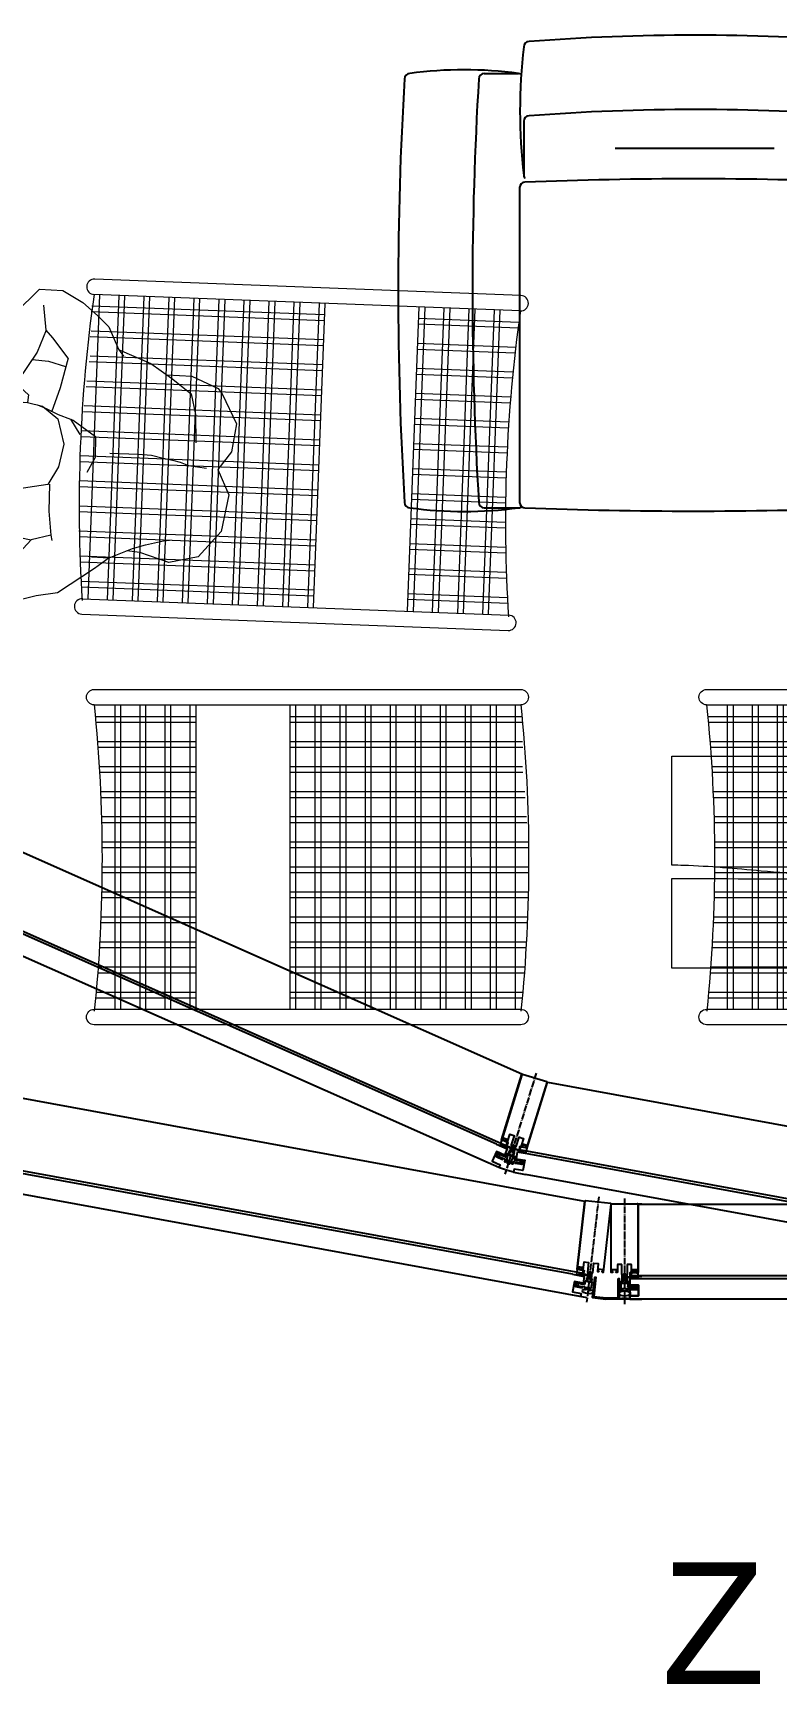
# Model space of a CAD drawing. Header units: millimetres. Extents: x 5429406 to 5440208, y -620941 to -619789.
# Drawn here: x 5430127.2 to 5430267.5, y -620889.5 to -620578 of the extents above; entities that cross this region are included whole.
import ezdxf

# ---------------------------------------------------------------- set-up
doc = ezdxf.new("R2010")
doc.units = ezdxf.units.MM
doc.header["$LTSCALE"] = 0.05
doc.linetypes.add('ACAD_ISO04W100', pattern=[30, 24, -3, 0, -3])
for name, color, linetype in [('aksoy_aks', 1, 'ACAD_ISO04W100'), ('aksoy_aksesuar', 31, 'Continuous'), ('aksoy_cam', 4, 'Continuous'), ('aksoy_profil', 40, 'Continuous'), ('aksoy_silikon', 1, 'Continuous'), ('DUVAR', 255, 'Continuous'), ('LINEE', 7, 'Continuous'), ('N_Kes-Profil', 52, 'Continuous'), ('N_Mlz-Fitil', 10, 'Continuous')]:
    doc.layers.add(name, color=color, linetype=linetype)
for name, color, linetype, lineweight in [('aksoy_bant', 1, 'Continuous', 5), ('TEFRIS', 251, 'Continuous', 9), ('tefriş', 45, 'Continuous', 18)]:
    doc.layers.add(name, color=color, linetype=linetype, lineweight=lineweight)
doc.styles.get("Standard").update_dxf_attribs({"font": 'arial.ttf'})

# ---------------------------------------------------------------- blocks, each defined once
blk = doc.blocks.new('A$C7E651983')
at = {"layer": 'aksoy_aksesuar'}
for p, q in [((-14.8, 4.3), (-14.8, 0.5)), ((-9.8, 4.6), (-14.5, 4.6)), ((-14.5, 0.2), (-1.9, 0.2)), ((-9.1, 4.1), (-9.4, 4.5)), ((-2.9, 4.1), (-9.1, 4.1)), ((-2.7, 11.3), (-2.7, 4.3)), ((-2.1, 11.5), (-2.5, 11.5)), ((-1.9, 10.9), (-1.9, 11.3)), ((9.3, 10.7), (-1.7, 10.7)), ((-1.7, 0), (-1.7, -4)), ((-0.2, -3.1), (-0.2, 0)), ((0, 0.2), (7.6, 0.2)), ((7.8, 0), (7.8, -3.1)), ((9.3, -4), (9.3, 0)), ((9.5, 11.3), (9.5, 10.9)), ((9.5, 0.2), (10.1, 0.2)), ((10.1, 11.5), (9.7, 11.5)), ((10.3, 0.4), (10.3, 11.3)), ((-1.4, -4.3), (-1.2, -4.3)), ((-1.2, -4.3), (0.3, -4.3)), ((0.6, -3.1), (-0.2, -3.1)), ((0.6, -4), (0.6, -3.1)), ((7.8, -3.1), (7, -3.1)), ((7, -3.1), (7, -4)), ((7.3, -4.3), (8.8, -4.3)), ((8.8, -4.3), (9, -4.3))]:
    blk.add_line(p, q, dxfattribs=at)
for centre, radius, start, end in [((-14.5, 4.3), 0.3, 90, 180), ((-14.5, 0.5), 0.3, 180, 270), ((-9.8, 4.1), 0.5, 45, 90), ((-2.9, 4.3), 0.2, 270, 0), ((-2.5, 11.3), 0.2, 90, 180), ((-2.1, 11.3), 0.2, 0, 90), ((-1.7, 10.9), 0.2, 180, 270), ((-1.9, 0), 0.2, 0, 90), ((0, 0), 0.2, 90, 180), ((7.6, 0), 0.2, 0, 90), ((9.3, 10.9), 0.2, 270, 0), ((9.5, 0), 0.2, 90, 180), ((9.7, 11.3), 0.2, 90, 180), ((10.1, 11.3), 0.2, 0, 90), ((10.1, 0.4), 0.2, 270, 0), ((-1.4, -4), 0.3, 180, 270), ((0.3, -4), 0.3, 270, 0), ((7.3, -4), 0.3, 180, 270), ((9, -4), 0.3, 270, 0)]:
    blk.add_arc(centre, radius, start, end, dxfattribs=at)
blk = doc.blocks.new('A$C1CF42471')
at = {"layer": 'aksoy_bant', "elevation": 0}
for points in [[(16.5, -9.3), (5, -12.9), (4.7, -11.9), (16.2, -8.4)], [(13.7, -17.5), (6.1, -19.8), (5.8, -18.9), (13.4, -16.6)]]:
    blk.add_lwpolyline(points, close=True, dxfattribs=at)
at = {"layer": 'aksoy_cam'}
blk.add_lwpolyline([(21.5, 6.6), (0, 0), (3.8, -12.2), (19.5, -7.3), (25.4, -26.4), (9.7, -31.3), (11.4, -37), (32.9, -30.4)], dxfattribs=at)
at = {"layer": 'N_Kes-Profil', "elevation": 0}
blk.add_lwpolyline([(15.8, -10.6), (4.4, -14.1), (4.1, -13.1), (16.5, -9.3), (18.8, -16.9), (6.4, -20.8), (6.1, -19.8), (17.6, -16.3)], close=True, dxfattribs=at)
at = {"layer": 'aksoy_cam', "extrusion": (0, 0, -1), "zscale": -0.9999999999999998, "rotation": 342.8183150884626}
blk.add_blockref('A$C7E651983', (0.1, -20.7), dxfattribs=at)
blk = doc.blocks.new('saeffsfasfadsafsd')
at = {"layer": 'TEFRIS', "linetype": 'ByBlock'}
for p, q in [((5431984.33, -623484.37), (5431984.33, -623503.32)), ((5431985.42, -623484.48), (5431985.42, -623503.32)), ((5431989.05, -623484.78), (5431989.05, -623503.32)), ((5431990.14, -623484.87), (5431990.14, -623503.32)), ((5431993.78, -623485.11), (5431993.78, -623503.32)), ((5431994.87, -623485.18), (5431994.87, -623503.32)), ((5431998.51, -623485.36), (5431998.51, -623503.32)), ((5431999.6, -623485.41), (5431999.6, -623503.32)), ((5432003.23, -623485.54), (5432003.23, -623503.32)), ((5432004.32, -623485.56), (5432004.32, -623503.32)), ((5432007.96, -623485.63), (5432007.96, -623503.32)), ((5432009.05, -623485.64), (5432009.05, -623503.32)), ((5432012.68, -623485.64), (5432012.68, -623503.32)), ((5432013.77, -623485.64), (5432013.77, -623503.32)), ((5432017.41, -623485.58), (5432017.41, -623503.32)), ((5432018.5, -623485.55), (5432018.5, -623503.32)), ((5432022.14, -623485.44), (5432022.14, -623503.32)), ((5432023.23, -623485.39), (5432023.23, -623503.32)), ((5432026.86, -623485.21), (5432026.86, -623503.32)), ((5432027.95, -623485.15), (5432027.95, -623503.32)), ((5432031.59, -623484.91), (5432031.59, -623503.32)), ((5432032.68, -623484.83), (5432032.68, -623503.32)), ((5432036.32, -623484.53), (5432036.32, -623503.32)), ((5432037.41, -623484.44), (5432037.41, -623503.32)), ((5431982.15, -623488.05), (5432039.59, -623488.05)), ((5431982.15, -623489.14), (5432039.59, -623489.14)), ((5431982.15, -623492.77), (5432039.59, -623492.77)), ((5431982.15, -623493.86), (5432039.59, -623493.86)), ((5431982.15, -623497.5), (5432039.59, -623497.5)), ((5431982.15, -623498.59), (5432039.59, -623498.59)), ((5431982.15, -623502.22), (5432039.59, -623502.22)), ((5431982.15, -623503.32), (5432039.59, -623503.32)), ((5431982.15, -623521.09), (5432039.59, -623521.09)), ((5431982.15, -623522.18), (5432039.59, -623522.18)), ((5431984.33, -623521.09), (5431984.33, -623564.97)), ((5431985.42, -623521.09), (5431985.42, -623565.08)), ((5431989.05, -623521.09), (5431989.05, -623564.97)), ((5431990.14, -623521.09), (5431990.14, -623565.08)), ((5431993.78, -623521.09), (5431993.78, -623564.97)), ((5431994.87, -623521.09), (5431994.87, -623565.08)), ((5431998.51, -623521.09), (5431998.51, -623565.41)), ((5431999.6, -623521.09), (5431999.6, -623565.49)), ((5432003.23, -623521.09), (5432003.23, -623565.74)), ((5432004.32, -623521.09), (5432004.32, -623565.8)), ((5432007.96, -623521.09), (5432007.96, -623565.97)), ((5432009.05, -623521.09), (5432009.05, -623566.01)), ((5432012.68, -623521.09), (5432012.68, -623566.09)), ((5432013.78, -623521.09), (5432013.78, -623566.1)), ((5432017.41, -623521.09), (5432017.41, -623566.1)), ((5432018.5, -623521.09), (5432018.5, -623566.09)), ((5432022.14, -623521.09), (5432022.14, -623566.01)), ((5432023.23, -623521.09), (5432023.23, -623565.97)), ((5432026.86, -623521.09), (5432026.86, -623565.8)), ((5432027.95, -623521.09), (5432027.95, -623565.74)), ((5432031.59, -623521.09), (5432031.59, -623565.49)), ((5432032.68, -623521.09), (5432032.68, -623565.41)), ((5432036.32, -623521.09), (5432036.32, -623565.08)), ((5432037.41, -623521.09), (5432037.41, -623564.97)), ((5431982.15, -623525.82), (5432039.59, -623525.82)), ((5431982.15, -623526.91), (5432039.59, -623526.91)), ((5431982.15, -623530.54), (5432039.59, -623530.54)), ((5431982.15, -623531.63), (5432039.59, -623531.63)), ((5431982.15, -623535.27), (5432039.59, -623535.27)), ((5431982.15, -623536.36), (5432039.59, -623536.36)), ((5431982.15, -623540), (5432039.59, -623540)), ((5431982.15, -623541.09), (5432039.59, -623541.09)), ((5431982.15, -623544.72), (5432039.59, -623544.72)), ((5431982.15, -623545.81), (5432039.59, -623545.81)), ((5431982.15, -623549.45), (5432039.59, -623549.45)), ((5431982.15, -623550.54), (5432039.59, -623550.54)), ((5431982.15, -623554.17), (5432039.59, -623554.17)), ((5431982.15, -623555.27), (5432039.59, -623555.27)), ((5431982.15, -623558.9), (5432039.59, -623558.9)), ((5431982.15, -623559.99), (5432039.59, -623559.99)), ((5431982.15, -623563.63), (5432039.59, -623563.63))]:
    blk.add_line(p, q, dxfattribs=at)
for centre in [(5432011.19, -623201.49), (5432011.19, -623281.99)]:
    blk.add_arc(centre, 284.16, 264.1333, 275.8044, dxfattribs=at)
at = {"layer": 'tefriş'}
for p, q in [((5431979.24, -623484.16), (5431979.24, -623564.65)), ((5431982.15, -623484.16), (5431982.15, -623564.73)), ((5432039.59, -623564.73), (5432039.59, -623484.16)), ((5432042.5, -623564.65), (5432042.5, -623484.16)), ((5431980.69, -623566.11), (5431980.69, -623566.11)), ((5432041.04, -623566.11), (5432041.04, -623566.11))]:
    blk.add_line(p, q, dxfattribs=at)
for centre, start, end in [((5431980.69, -623484.16), 0, 180), ((5432041.04, -623484.16), 0, 180), ((5431980.69, -623564.65), 180, 0), ((5432041.04, -623564.65), 180, 0)]:
    blk.add_arc(centre, 1.45, start, end, dxfattribs=at)
blk = doc.blocks.new('insanplanoturan2')
for p, q in [((-4.35, 28), (-8.09, 30.21)), ((-1.54, 25.72), (-5.35, 20.45)), ((-3.59, 26.87), (-4.35, 28)), ((1.11, 27.39), (-1.54, 25.72)), ((3.27, 27.84), (1.11, 27.39)), ((7, 27.12), (3.27, 27.84)), ((8.63, 26), (7, 27.12)), ((10.14, 23.59), (8.63, 26)), ((10.17, 25.88), (9.26, 25.73)), ((9.26, 25.73), (9.56, 24.52)), ((11.6, 25.19), (10.17, 25.88)), ((13.37, 24.07), (11.6, 25.19)), ((13.24, 24.16), (15.05, 25.76)), ((15.05, 25.76), (17.91, 26.13)), ((17.91, 26.13), (20.4, 23.48)), ((11.39, 17.65), (10.14, 23.59)), ((14.98, 20.87), (13.37, 24.07)), ((20.07, 21.81), (16.27, 21.48)), ((23.66, 22.17), (20.07, 21.81)), ((20.4, 23.48), (20.2, 21.81)), ((27.76, 21.89), (23.66, 22.17)), ((33.11, 18.44), (27.76, 21.89)), ((-27.28, 18.74), (-27.93, 14.41)), ((-27.28, 18.74), (-27.28, 18.74)), ((-5.35, 20.45), (-5.85, 16.43)), ((14.48, 17.79), (14.98, 20.87)), ((16.27, 21.48), (14.74, 21.5)), ((14.98, 20.87), (14.98, 20.87)), ((-19.98, 15.91), (-24.48, 17.29)), ((-18.79, 14.34), (-19.98, 15.91)), ((-14.03, 17.26), (-14.37, 14.2)), ((-5.85, 16.43), (-5.83, 13.53)), ((8.41, 9.37), (10.99, 16.09)), ((10.99, 16.09), (11.39, 17.65)), ((11.39, 14.95), (12.59, 15.84)), ((12.59, 15.84), (12.97, 16.66)), ((12.94, 16.13), (20.72, 13.88)), ((12.97, 16.66), (14.48, 17.79)), ((33.27, 14.87), (33.11, 18.44)), ((-27.93, 14.41), (-26.55, 10.2)), ((-15.71, 10.73), (-18.79, 14.34)), ((-14.37, 14.2), (-14.05, 10.87)), ((-5.85, 14.49), (-5.54, 12.71)), ((-5.83, 13.53), (-4.08, 10.14)), ((-5.54, 12.71), (-4.92, 10.26)), ((11.39, 14.95), (10.64, 15.16)), ((19.31, 14.28), (19.29, 10.2)), ((19.29, 10.2), (24.16, 13.11)), ((20.72, 13.88), (24.16, 13.11)), ((24.16, 13.11), (28.65, 13.7)), ((28.65, 13.7), (30.45, 14.23)), ((29.4, 7.03), (33.27, 14.87)), ((-26.55, 10.2), (-24.71, 6.99)), ((-15.71, 10.73), (-9.91, 10.95)), ((-9.91, 10.95), (-5.08, 11.6)), ((-4.92, 10.26), (-4.51, 7.82)), ((-4.08, 10.14), (0.35, 8.04)), ((4.73, 8.08), (8.41, 9.37)), ((17.61, 6.77), (19.29, 10.2)), ((-24.71, 6.99), (-23.11, 4.46)), ((-4.51, 7.82), (-2.1, 5.49)), ((-4.51, 7.82), (-4.46, 7.27)), ((-4.46, 7.27), (-2.36, 2.53)), ((0.35, 8.04), (4.73, 8.08)), ((8.28, 9.05), (13.28, 8.1)), ((13.28, 8.1), (17.61, 6.77)), ((17.61, 6.77), (18.58, 6.35)), ((28.03, 3.22), (29.4, 7.03)), ((-23.11, 4.46), (-19.37, 1.75)), ((22.01, -2.61), (28.03, 3.22)), ((-19.37, 1.75), (-18.3, 0.57)), ((-19.26, 1.62), (-18.03, -4.75)), ((-2.36, 2.53), (1.56, 1.75)), ((1.56, 1.75), (4.62, 2.65)), ((0.13, -0.8), (-0.81, -6.09)), ((20, -1.56), (19.46, -4.88)), ((19.46, -4.88), (22.01, -2.61)), ((-18.03, -4.75), (-16.17, -9.13)), ((-0.81, -6.09), (-1.17, -8.58)), ((19.46, -4.88), (16.82, -8.79)), ((-16.62, -8.22), (-17.35, -12.82)), ((-16.17, -9.13), (-14.03, -13.42)), ((-1.17, -8.58), (-1.05, -10.85)), ((16.82, -8.79), (15.63, -11.06)), ((17.24, -10.34), (17.46, -7.85)), ((-1.05, -10.85), (-1.05, -12.66)), ((15.63, -11.06), (14.16, -14.24)), ((17.93, -16.07), (17.24, -10.34)), ((-17.35, -12.82), (-16.11, -18.21)), ((-14.03, -13.42), (-10.4, -15.06)), ((-10.4, -15.06), (-5.21, -16.27)), ((-1.05, -12.66), (-1.01, -14.11)), ((-1.01, -14.11), (-0.73, -15.8)), ((14.16, -14.24), (13.76, -15.31)), ((-16.11, -18.21), (-15.32, -19.11)), ((-0.73, -15.8), (-0.99, -19.23)), ((15.74, -21.26), (17.93, -16.07)), ((-15.32, -19.11), (-10.35, -22.99)), ((-5, -23.15), (-1.15, -21.36)), ((-1.15, -21.36), (3.07, -24.4)), ((10.13, -24.5), (15.74, -21.26)), ((-10.35, -22.99), (-5, -23.15)), ((3.07, -24.4), (10.13, -24.5))]:
    blk.add_line(p, q)
for points in [[(-8.09, 30.21), (-10.88, 29.66), (-12.15, 26.27), (-12.64, 24.24)], [(-1.54, 25.72), (-2.54, 26.97), (-5.37, 26.69), (-7.35, 24.57), (-9.19, 21.89), (-8.9, 19.21), (-7.35, 16.52), (-5.85, 16.43)], [(-27.28, 18.74), (-21.76, 22.31), (-14.13, 24.15), (-7.35, 24.57)], [(-19.98, 15.91), (-15.55, 16.66), (-9.47, 19.07), (-8.9, 19.21)]]:
    blk.add_lwpolyline(points)
blk = doc.blocks.new('xccxc')
at = {"rotation": 180}
blk.add_blockref('insanplanoturan2', (220488.91, -31825.14), dxfattribs=at)
blk = doc.blocks.new('dsfgdghjhkl')
at = {"layer": 'LINEE', "color": 34}
for p, q in [((5437342.62, -622199.59), (5437342.62, -622175.32)), ((5437408.12, -622199.59), (5437408.12, -622175.32)), ((5437270.42, -622180.37), (5437276.91, -622180.37)), ((5437480.32, -622180.37), (5437473.83, -622180.37)), ((5437277.89, -622189.35), (5437277.89, -622199.59)), ((5437472.84, -622189.35), (5437472.84, -622199.59)), ((5437295.12, -622194.46), (5437325.12, -622194.46)), ((5437390.12, -622194.46), (5437360.12, -622194.46)), ((5437455.62, -622194.46), (5437425.62, -622194.46)), ((5437277.12, -622201.87), (5437277.12, -622261.3)), ((5437342.62, -622201.87), (5437342.62, -622261.3)), ((5437408.12, -622201.87), (5437408.12, -622261.3)), ((5437473.62, -622201.87), (5437473.62, -622261.3)), ((5437270.42, -622262.3), (5437276.91, -622262.3)), ((5437480.32, -622262.3), (5437473.83, -622262.3))]:
    blk.add_line(p, q, dxfattribs=at)
for centre, radius, start, end in [((5437381.89, -622187.46), 104.71, 173.3451, 186.6549), ((5437278.89, -622175.32), 1, 90, 180), ((5437310.26, -622583.56), 410.43, 85.6177, 94.3823), ((5437341.62, -622175.32), 1, 0, 90), ((5437343.62, -622175.32), 1, 90, 180), ((5437375.37, -622593.78), 420.66, 85.6713, 94.3287), ((5437407.12, -622175.32), 1, 0, 90), ((5437409.12, -622175.32), 1, 90, 180), ((5437440.48, -622583.56), 410.43, 85.6177, 94.3823), ((5437471.84, -622175.32), 1, 0, 90), ((5437368.84, -622187.46), 104.71, 353.3451, 6.6549), ((5437920.32, -622221.33), 666.13, 176.56047, 183.43953), ((5437256.39, -622181.37), 1, 90, 180), ((5437266.65, -622254.58), 74.92, 82.1311, 97.8689), ((5437934.34, -622221.33), 666.13, 176.56047, 183.43953), ((5437270.42, -622181.37), 1, 90, 180), ((5437276.91, -622181.37), 1, 59.2584, 90), ((5437473.83, -622181.37), 1, 90, 120.7416), ((5437484.08, -622254.58), 74.92, 82.1311, 97.8689), ((5437480.32, -622181.37), 1, 0, 90), ((5436816.39, -622221.33), 666.13, 356.56047, 3.43953), ((5437494.34, -622181.37), 1, 0, 90), ((5436830.42, -622221.33), 666.13, 356.56047, 3.43953), ((5437310.35, -622600.04), 412.89, 85.6308, 94.3692), ((5437375.27, -622610.29), 423.15, 85.6841, 94.3159), ((5437440.38, -622600.04), 412.89, 85.6308, 94.3692), ((5437278.89, -622189.35), 1, 90, 180), ((5437341.62, -622189.35), 1, 0, 90), ((5437343.62, -622189.35), 1, 90, 180), ((5437407.12, -622189.35), 1, 0, 90), ((5437409.12, -622189.35), 1, 90, 180), ((5437471.84, -622189.35), 1, 0, 90), ((5437278.89, -622199.59), 1, 180, 217.1668), ((5437309.94, -623016.74), 816.5, 87.76661, 92.23339), ((5437341.62, -622199.59), 1, 322.8332, 0), ((5437343.62, -622199.59), 1, 180, 217.1668), ((5437375.3, -623016.74), 816.5, 87.76661, 92.23339), ((5437407.12, -622199.59), 1, 322.8332, 0), ((5437409.12, -622199.59), 1, 180, 217.1668), ((5437440.8, -623016.74), 816.5, 87.76661, 92.23339), ((5437471.84, -622199.59), 1, 322.8332, 0), ((5437278.12, -622201.87), 1, 90, 180), ((5437341.62, -622201.87), 1, 0, 90), ((5437343.62, -622201.87), 1, 90, 180), ((5437407.12, -622201.87), 1, 0, 90), ((5437409.12, -622201.87), 1, 90, 180), ((5437472.62, -622201.87), 1, 0, 90), ((5437256.39, -622261.3), 1, 180, 270), ((5437266.65, -622188.08), 74.92, 262.1311, 277.8689), ((5437270.42, -622261.3), 1, 180, 270), ((5437276.91, -622261.3), 1, 270, 307.1668), ((5437278.12, -622261.3), 1, 180, 270), ((5437309.87, -621449.96), 812.96, 267.76176, 272.23824), ((5437341.62, -622261.3), 1, 270, 0), ((5437343.62, -622261.3), 1, 180, 270), ((5437375.37, -621449.96), 812.96, 267.76176, 272.23824), ((5437407.12, -622261.3), 1, 270, 0), ((5437409.12, -622261.3), 1, 180, 270), ((5437440.87, -621449.96), 812.96, 267.76176, 272.23824), ((5437472.62, -622261.3), 1, 270, 0), ((5437473.83, -622261.3), 1, 232.8332, 270), ((5437484.08, -622188.08), 74.92, 262.1311, 277.8689), ((5437480.32, -622261.3), 1, 270, 0), ((5437494.34, -622261.3), 1, 270, 0)]:
    blk.add_arc(centre, radius, start, end, dxfattribs=at)

msp = doc.modelspace()

# ---------------------------------------------------------------- linework, layer by layer
at = {"color": 8, "transparency": 33554541}
for p, q in [((5430236.26, -620811.84), (5430236.26, -620811.81)), ((5430236.27, -620811.84), (5430236.26, -620811.85)), ((5430236.27, -620811.85), (5430236.26, -620811.84)), ((5430236.29, -620811.84), (5430236.26, -620811.84)), ((5430241.23, -620811.84), (5430241.26, -620811.84)), ((5430241.23, -620811.84), (5430241.26, -620811.84)), ((5430241.26, -620811.84), (5430241.26, -620811.81)), ((5430241.26, -620811.84), (5430241.26, -620811.81)), ((5430241.26, -620811.84), (5430241.27, -620811.85)), ((5430241.26, -620811.85), (5430241.27, -620811.84)), ((5430241.26, -620811.84), (5430241.27, -620811.85)), ((5430241.26, -620811.85), (5430241.27, -620811.84))]:
    msp.add_line(p, q, dxfattribs=at)
msp.add_lwpolyline([(5430242.01, -620798.94), (5430241.31, -620798.94), (5430241.31, -620811.84), (5430239.86, -620811.84), (5430239.86, -620812.44), (5430242.01, -620812.44)], dxfattribs=at)
at = {"color": 1, "transparency": 33554541}
msp.add_lwpolyline([(5430239.86, -620812.44), (5430239.86, -620812.94), (5430242.01, -620812.94)], dxfattribs=at)
at = {"color": 8, "transparency": 33554541}
for centre in [(5430236.26, -620811.84), (5430241.26, -620811.84), (5430241.26, -620811.84)]:
    msp.add_circle(centre, 0.005, dxfattribs=at)
at = {"layer": 'aksoy_aks', "transparency": 33554541}
for p, q in [((5430222.1, -620774.19), (5430216.2, -620793.28)), ((5430233.89, -620797.56), (5430231.62, -620817.41)), ((5430238.76, -620797.84), (5430238.76, -620817.82))]:
    msp.add_line(p, q, dxfattribs=at)
at = {"layer": 'aksoy_aks', "color": 8, "transparency": 33554541}
msp.add_line((5430217.84, -620792.91, -245.25), (5430215.07, -620792.05), dxfattribs=at)
at = {"layer": 'aksoy_bant', "transparency": 33554541, "elevation": 0}
for points in [[(5430240.55, -620815.02), (5430239.76, -620815.02), (5430239.76, -620814.92), (5430240.55, -620814.92)], [(5430241.06, -620814.32), (5430239.86, -620814.32), (5430239.86, -620814.22), (5430241.06, -620814.22)]]:
    msp.add_lwpolyline(points, close=True, dxfattribs=at)
at = {"layer": 'aksoy_cam', "transparency": 33554541}
for p, q in [((5430214.58, -620787.59), (5430098.81, -620736.22)), ((5430213.01, -620791.13), (5430097.24, -620739.76)), ((5430228.96, -620812.15, -245.25), (5430105.18, -620789.5, -245.25)), ((5430344.52, -620812.15, -245.25), (5430220.75, -620789.5, -245.25)), ((5430231.71, -620816.59, -245.25), (5430104.48, -620793.31, -245.25)), ((5430347.28, -620816.59, -245.25), (5430220.05, -620793.31, -245.25))]:
    msp.add_line(p, q, dxfattribs=at)
for points in [[(5430239.76, -620816.82), (5430239.76, -620816.22), (5430241.41, -620816.22), (5430241.41, -620814.22), (5430239.76, -620814.22), (5430239.76, -620812.94), (5430370.76, -620812.94), (5430370.76, -620814.22), (5430369.11, -620814.22), (5430369.11, -620816.22), (5430370.76, -620816.22), (5430370.76, -620816.82), (5430239.76, -620816.82)], [(5430242.01, -620812.94), (5430239.76, -620812.94), (5430239.76, -620814.22), (5430241.41, -620814.22), (5430241.41, -620816.22), (5430239.76, -620816.22), (5430239.76, -620816.82), (5430242.01, -620816.82)]]:
    msp.add_lwpolyline(points, dxfattribs=at)
at = {"layer": 'aksoy_profil', "transparency": 33554541}
msp.add_lwpolyline([(5430219.37, -620774.4), (5430106.29, -620724.22), (5430099.66, -620735.4), (5430098.38, -620734.83), (5430098.14, -620735.38), (5430216.57, -620787.93), (5430216.81, -620787.38), (5430215.53, -620786.81)], close=True, dxfattribs=at)
at = {"layer": 'aksoy_profil', "transparency": 33554541, "elevation": -245.25}
for points in [[(5430231.03, -620812.02), (5430103.35, -620788.66), (5430103.46, -620788.06), (5430104.84, -620788.32), (5430108.68, -620775.9), (5430231.23, -620798.33), (5430229.76, -620811.18), (5430231.14, -620811.43)], [(5430346.6, -620812.02), (5430218.92, -620788.66), (5430219.03, -620788.06), (5430220.41, -620788.32), (5430224.24, -620775.9), (5430346.8, -620798.33), (5430345.33, -620811.18), (5430346.71, -620811.43)]]:
    msp.add_lwpolyline(points, close=True, dxfattribs=at)
at = {"layer": 'aksoy_profil', "color": 8, "transparency": 33554541}
for points in [[(5430236.26, -620798.94), (5430236.26, -620798.84), (5430236.36, -620798.84)], [(5430241.26, -620798.94), (5430241.26, -620798.84), (5430241.16, -620798.84)]]:
    msp.add_lwpolyline(points, dxfattribs=at)
at = {"layer": 'aksoy_profil', "transparency": 33554541}
msp.add_lwpolyline([(5430241.31, -620798.94), (5430369.21, -620798.94), (5430369.21, -620811.84), (5430370.66, -620811.84), (5430370.66, -620812.44), (5430239.86, -620812.44), (5430239.86, -620811.84), (5430241.31, -620811.84), (5430241.31, -620798.94)], dxfattribs=at)
at = {"layer": 'aksoy_profil', "color": 8, "transparency": 33554541, "elevation": -245.25}
for points in [[(5430237.56, -620812.94), (5430237.76, -620812.94), (5430237.76, -620816.82), (5430235.27, -620816.82), (5430232.72, -620816.53), (5430233.17, -620812.68), (5430233.36, -620812.7), (5430232.95, -620816.35), (5430235.29, -620816.62), (5430237.56, -620816.62), (5430237.56, -620812.94)], [(5430233.17, -620812.68), (5430232.72, -620816.53), (5430235.27, -620816.82)]]:
    msp.add_lwpolyline(points, dxfattribs=at)
at = {"layer": 'aksoy_silikon', "color": 8, "transparency": 33554541}
msp.add_line((5430239.76, -620816.82), (5430237.76, -620816.82), dxfattribs=at)
at = {"layer": 'aksoy_silikon', "transparency": 33554541}
msp.add_line((5430239.28, -620815.34), (5430238.24, -620815.34), dxfattribs=at)
for centre, radius, start, end in [((5430238.76, -620821.77), 5.05, 78.579, 101.421), ((5430236.79, -620815.95, 0), 3.09, 354.8896, 15.4993)]:
    msp.add_arc(centre, radius, start, end, dxfattribs=at)
msp.add_ellipse((5430231.85, -620815.38), major_axis=(-1.03, 0.12), ratio=0.420522, dxfattribs=at)
at = {"layer": 'aksoy_silikon', "transparency": 33554541, "extrusion": (0, 0, -1)}
msp.add_ellipse((5430238.76, -620815.78), major_axis=(1.04, 0), ratio=0.420522, dxfattribs=at)
at = {"layer": 'N_Kes-Profil', "transparency": 33554541}
for points in [[(5430217.1, -620788.87, -0.267949), (5430217.08, -620788.89), (5430216.99, -620788.91, 0.267949), (5430216.97, -620788.93), (5430216.86, -620789.29, 0.414214), (5430216.88, -620789.33), (5430216.99, -620789.36, 0.198912), (5430217.01, -620789.36), (5430217.08, -620789.32, 0.249568), (5430217.1, -620789.3, 0.414214), (5430217.08, -620789.26), (5430217.03, -620789.25, -0.414214), (5430217.01, -620789.21), (5430217.04, -620789.11), (5430217.29, -620789.05, 0.267949), (5430217.32, -620789.03), (5430217.34, -620788.94), (5430217.32, -620788.91), (5430217.36, -620788.89), (5430217.39, -620788.79), (5430217.37, -620788.75), (5430217.41, -620788.73), (5430217.44, -620788.64), (5430217.42, -620788.6), (5430217.45, -620788.58), (5430217.48, -620788.49), (5430217.46, -620788.45), (5430217.5, -620788.43), (5430217.53, -620788.34), (5430217.51, -620788.3), (5430217.55, -620788.28), (5430217.58, -620788.18), (5430217.56, -620788.15), (5430217.6, -620788.13), (5430217.62, -620788.03), (5430217.61, -620788), (5430217.64, -620787.98), (5430217.67, -620787.89, -1.018263), (5430218.03, -620788.01), (5430218.05, -620788.05), (5430218.01, -620788.07), (5430217.98, -620788.16), (5430218, -620788.2), (5430217.96, -620788.22), (5430217.94, -620788.32), (5430217.96, -620788.35), (5430217.92, -620788.37), (5430217.89, -620788.47), (5430217.91, -620788.5), (5430217.87, -620788.52), (5430217.84, -620788.62), (5430217.86, -620788.66), (5430217.82, -620788.68), (5430217.79, -620788.77), (5430217.81, -620788.81), (5430217.78, -620788.83), (5430217.75, -620788.92), (5430217.77, -620788.96), (5430217.73, -620788.98), (5430217.7, -620789.08), (5430217.72, -620789.11), (5430217.68, -620789.13), (5430217.67, -620789.16), (5430217.86, -620789.36), (5430217.83, -620789.46, -0.414214), (5430217.79, -620789.48), (5430217.75, -620789.47, 0.414214), (5430217.71, -620789.49, 0.26896), (5430217.71, -620789.52), (5430217.74, -620789.58, 0.198912), (5430217.76, -620789.6), (5430217.87, -620789.63, 0.414214), (5430217.91, -620789.61), (5430218.02, -620789.26, 0.267949), (5430218.01, -620789.23), (5430217.95, -620789.16, -0.267949), (5430217.94, -620789.13), (5430218.28, -620788.06, -0.414214), (5430218.3, -620788.04), (5430218.32, -620788.05, 0.414214), (5430218.35, -620788.04), (5430218.88, -620786.31, -0.414214), (5430218.92, -620786.29), (5430219.67, -620786.53, -0.414214), (5430219.69, -620786.56), (5430219.27, -620787.94, 0.414214), (5430219.29, -620787.98), (5430219.46, -620788.03, 0.198912), (5430219.49, -620788.03), (5430219.55, -620788, 0.198912), (5430219.57, -620787.98, 0.501408), (5430219.55, -620787.93), (5430219.46, -620787.91, -0.414214), (5430219.44, -620787.87), (5430219.54, -620787.56, -0.414214), (5430219.58, -620787.54), (5430220.33, -620787.78, -0.414214), (5430220.35, -620787.81), (5430220.26, -620788.12, -0.414214), (5430220.22, -620788.14), (5430220.13, -620788.11, 0.414214), (5430220.1, -620788.13, 0.26896), (5430220.1, -620788.16), (5430220.13, -620788.23, 0.198912), (5430220.15, -620788.24), (5430220.33, -620788.3, 0.414214), (5430220.36, -620788.28), (5430224.17, -620775.98, 0.414214), (5430224.1, -620775.86), (5430219.51, -620774.44, 0.414214), (5430219.39, -620774.51), (5430215.59, -620786.8, 0.407095), (5430215.61, -620786.84), (5430215.79, -620786.9, 0.198912), (5430215.81, -620786.89), (5430215.88, -620786.86, 0.198912), (5430215.89, -620786.84, 0.501408), (5430215.87, -620786.8), (5430215.79, -620786.77, -0.414214), (5430215.77, -620786.73), (5430215.86, -620786.43, -0.414214), (5430215.9, -620786.41), (5430216.65, -620786.64, -0.414214), (5430216.67, -620786.68), (5430216.58, -620786.98, -0.414214), (5430216.54, -620787), (5430216.45, -620786.98, 0.414214), (5430216.42, -620787, 0.26896), (5430216.42, -620787.03), (5430216.45, -620787.09, 0.198912), (5430216.47, -620787.11), (5430216.65, -620787.16, 0.414214), (5430216.69, -620787.14), (5430217.11, -620785.77, -0.414214), (5430217.15, -620785.75), (5430217.9, -620785.98, -0.414214), (5430217.92, -620786.02), (5430217.39, -620787.74, 0.702574), (5430217.41, -620787.77, -0.557595), (5430217.44, -620787.8)], [(5430231.69, -620812.91, -0.267949), (5430231.67, -620812.94), (5430231.59, -620812.97, 0.267949), (5430231.57, -620813), (5430231.53, -620813.37, 0.414214), (5430231.55, -620813.4), (5430231.67, -620813.41, 0.198912), (5430231.69, -620813.41), (5430231.75, -620813.36, 0.249568), (5430231.76, -620813.33, 0.414214), (5430231.74, -620813.3), (5430231.69, -620813.29, -0.414214), (5430231.66, -620813.26), (5430231.67, -620813.15), (5430231.91, -620813.05, 0.267949), (5430231.93, -620813.03), (5430231.94, -620812.94), (5430231.91, -620812.9), (5430231.94, -620812.88), (5430231.96, -620812.78), (5430231.93, -620812.75), (5430231.96, -620812.72), (5430231.97, -620812.62), (5430231.95, -620812.59), (5430231.98, -620812.56), (5430231.99, -620812.46), (5430231.97, -620812.43), (5430232, -620812.4), (5430232.01, -620812.31), (5430231.98, -620812.27), (5430232.02, -620812.25), (5430232.03, -620812.15), (5430232, -620812.11), (5430232.04, -620812.09), (5430232.05, -620811.99), (5430232.02, -620811.96), (5430232.05, -620811.93), (5430232.06, -620811.84, -1.018263), (5430232.44, -620811.89), (5430232.47, -620811.93), (5430232.43, -620811.95), (5430232.42, -620812.05), (5430232.45, -620812.09), (5430232.41, -620812.11), (5430232.4, -620812.21), (5430232.43, -620812.24), (5430232.4, -620812.27), (5430232.39, -620812.37), (5430232.41, -620812.4), (5430232.38, -620812.43), (5430232.37, -620812.53), (5430232.39, -620812.56), (5430232.36, -620812.59), (5430232.35, -620812.68), (5430232.38, -620812.72), (5430232.34, -620812.74), (5430232.33, -620812.84), (5430232.36, -620812.88), (5430232.32, -620812.9), (5430232.31, -620813), (5430232.34, -620813.03), (5430232.31, -620813.06), (5430232.3, -620813.09), (5430232.53, -620813.25), (5430232.51, -620813.36, -0.414214), (5430232.48, -620813.38), (5430232.43, -620813.38, 0.414214), (5430232.4, -620813.41, 0.26896), (5430232.4, -620813.43), (5430232.45, -620813.49, 0.198912), (5430232.47, -620813.5), (5430232.59, -620813.52, 0.414214), (5430232.62, -620813.49), (5430232.66, -620813.12, 0.267949), (5430232.65, -620813.09), (5430232.58, -620813.04, -0.267949), (5430232.56, -620813.01), (5430232.69, -620811.89, -0.414214), (5430232.71, -620811.88), (5430232.73, -620811.88, 0.414214), (5430232.76, -620811.86), (5430232.96, -620810.07, -0.414214), (5430232.99, -620810.04), (5430233.78, -620810.13, -0.414214), (5430233.81, -620810.16), (5430233.64, -620811.59, 0.414214), (5430233.67, -620811.63), (5430233.85, -620811.65, 0.198912), (5430233.88, -620811.64), (5430233.93, -620811.6, 0.198912), (5430233.95, -620811.58, 0.501408), (5430233.92, -620811.54), (5430233.83, -620811.53, -0.414214), (5430233.8, -620811.49), (5430233.84, -620811.17, -0.414214), (5430233.87, -620811.15), (5430234.66, -620811.24, -0.414214), (5430234.69, -620811.27), (5430234.65, -620811.59, -0.414214), (5430234.62, -620811.62), (5430234.53, -620811.61, 0.414214), (5430234.49, -620811.63, 0.26896), (5430234.5, -620811.66), (5430234.54, -620811.72, 0.198912), (5430234.56, -620811.73), (5430234.75, -620811.75, 0.414214), (5430234.78, -620811.73), (5430236.25, -620798.94, 0.414214), (5430236.16, -620798.83), (5430231.39, -620798.28, 0.414214), (5430231.28, -620798.37), (5430229.82, -620811.16, 0.407095), (5430229.84, -620811.19), (5430230.03, -620811.21, 0.198912), (5430230.05, -620811.21), (5430230.11, -620811.16, 0.198912), (5430230.12, -620811.14, 0.501408), (5430230.1, -620811.1), (5430230.01, -620811.09, -0.414214), (5430229.98, -620811.05), (5430230.02, -620810.74, -0.414214), (5430230.05, -620810.71), (5430230.83, -620810.8, -0.414214), (5430230.86, -620810.83), (5430230.82, -620811.15, -0.414214), (5430230.79, -620811.18), (5430230.7, -620811.17, 0.414214), (5430230.67, -620811.19, 0.26896), (5430230.67, -620811.22), (5430230.72, -620811.28, 0.198912), (5430230.74, -620811.29), (5430230.93, -620811.31, 0.414214), (5430230.96, -620811.29), (5430231.12, -620809.86, -0.414214), (5430231.16, -620809.83), (5430231.94, -620809.92, -0.414214), (5430231.97, -620809.95), (5430231.76, -620811.75, 0.702574), (5430231.79, -620811.77, -0.557595), (5430231.82, -620811.79)], [(5430239.2, -620813.35, 0.267949), (5430239.22, -620813.37), (5430239.3, -620813.42, -0.267949), (5430239.31, -620813.44), (5430239.31, -620813.81, -0.414214), (5430239.28, -620813.84), (5430239.16, -620813.84, -0.198912), (5430239.14, -620813.84), (5430239.09, -620813.78, -0.249568), (5430239.08, -620813.75, -0.414214), (5430239.11, -620813.72), (5430239.16, -620813.72, 0.414214), (5430239.19, -620813.69), (5430239.19, -620813.59), (5430238.97, -620813.46, -0.267949), (5430238.95, -620813.43), (5430238.95, -620813.34), (5430238.98, -620813.31), (5430238.95, -620813.28), (5430238.95, -620813.18), (5430238.98, -620813.15), (5430238.95, -620813.12), (5430238.95, -620813.02), (5430238.98, -620812.99), (5430238.95, -620812.96), (5430238.95, -620812.87), (5430238.98, -620812.84), (5430238.95, -620812.81), (5430238.95, -620812.71), (5430238.98, -620812.68), (5430238.95, -620812.65), (5430238.95, -620812.55), (5430238.98, -620812.52), (5430238.95, -620812.49), (5430238.95, -620812.39), (5430238.98, -620812.36), (5430238.95, -620812.33), (5430238.95, -620812.24, 1.018263), (5430238.57, -620812.25), (5430238.54, -620812.28), (5430238.57, -620812.31), (5430238.57, -620812.41), (5430238.54, -620812.44), (5430238.57, -620812.47), (5430238.57, -620812.57), (5430238.54, -620812.6), (5430238.57, -620812.63), (5430238.57, -620812.73), (5430238.54, -620812.76), (5430238.57, -620812.79), (5430238.57, -620812.88), (5430238.54, -620812.91), (5430238.57, -620812.95), (5430238.57, -620813.04), (5430238.54, -620813.07), (5430238.57, -620813.1), (5430238.57, -620813.2), (5430238.54, -620813.23), (5430238.57, -620813.26), (5430238.57, -620813.36), (5430238.54, -620813.39), (5430238.57, -620813.42), (5430238.57, -620813.45), (5430238.33, -620813.59), (5430238.33, -620813.69, 0.414214), (5430238.36, -620813.72), (5430238.41, -620813.72, -0.414214), (5430238.44, -620813.75, -0.26896), (5430238.43, -620813.78), (5430238.38, -620813.84, -0.198912), (5430238.36, -620813.84), (5430238.24, -620813.84, -0.414214), (5430238.21, -620813.81), (5430238.21, -620813.44, -0.267949), (5430238.23, -620813.42), (5430238.31, -620813.37, 0.267949), (5430238.32, -620813.35), (5430238.32, -620812.22, 0.414214), (5430238.3, -620812.2), (5430238.28, -620812.2, -0.414214), (5430238.26, -620812.18), (5430238.26, -620810.37, 0.414214), (5430238.23, -620810.34), (5430237.44, -620810.34, 0.414214), (5430237.41, -620810.37), (5430237.41, -620811.81, -0.414214), (5430237.38, -620811.84), (5430237.19, -620811.84, -0.198912), (5430237.17, -620811.84), (5430237.12, -620811.78, -0.198912), (5430237.11, -620811.76, -0.501408), (5430237.14, -620811.72), (5430237.23, -620811.72, 0.414214), (5430237.26, -620811.69), (5430237.26, -620811.37, 0.414214), (5430237.23, -620811.34), (5430236.44, -620811.34, 0.414214), (5430236.41, -620811.37), (5430236.41, -620811.69, 0.414214), (5430236.44, -620811.72), (5430236.53, -620811.72, -0.414214), (5430236.56, -620811.75, -0.26896), (5430236.55, -620811.78), (5430236.5, -620811.84, -0.198912), (5430236.48, -620811.84), (5430236.29, -620811.84, -0.414214), (5430236.26, -620811.81), (5430236.26, -620798.94, -0.414214), (5430236.36, -620798.84), (5430241.16, -620798.84, -0.414214), (5430241.26, -620798.94), (5430241.26, -620811.82, -0.407095), (5430241.23, -620811.84), (5430241.04, -620811.84, -0.198912), (5430241.02, -620811.84), (5430240.97, -620811.78, -0.198912), (5430240.96, -620811.76, -0.501408), (5430240.99, -620811.72), (5430241.08, -620811.72, 0.414214), (5430241.11, -620811.69), (5430241.11, -620811.37, 0.414214), (5430241.08, -620811.34), (5430240.29, -620811.34, 0.414214), (5430240.26, -620811.37), (5430240.26, -620811.69, 0.414214), (5430240.29, -620811.72), (5430240.38, -620811.72, -0.414214), (5430240.41, -620811.75, -0.26896), (5430240.4, -620811.78), (5430240.35, -620811.84, -0.198912), (5430240.33, -620811.84), (5430240.14, -620811.84, -0.414214), (5430240.11, -620811.81), (5430240.11, -620810.37, 0.414214), (5430240.08, -620810.34), (5430239.29, -620810.34, 0.414214), (5430239.26, -620810.37), (5430239.26, -620812.18, -0.702574), (5430239.23, -620812.2, 0.557595), (5430239.2, -620812.22)]]:
    msp.add_lwpolyline(points, format="xyb", close=True, dxfattribs=at)
at = {"layer": 'N_Kes-Profil', "transparency": 33554541, "elevation": 0}
msp.add_lwpolyline([(5430240.96, -620814.42), (5430239.76, -620814.42), (5430239.76, -620814.32), (5430241.06, -620814.32), (5430241.06, -620815.12), (5430239.76, -620815.12), (5430239.76, -620815.02), (5430240.96, -620815.02)], close=True, dxfattribs=at)
at = {"layer": 'N_Mlz-Fitil', "transparency": 33554541}
for points in [[(5430216.39, -620788.11, -0.405243), (5430216.45, -620788.08), (5430217.03, -620788.24, 0.969739), (5430217.06, -620788.15), (5430216.49, -620787.95, -0.405243), (5430216.46, -620787.89), (5430216.67, -620787.2, 0.414214), (5430216.65, -620787.16), (5430216.53, -620787.12), (5430216.42, -620787.12, -0.493145), (5430216.39, -620787.08), (5430216.43, -620786.95, -0.388879), (5430216.45, -620786.94), (5430216.48, -620786.94, 0.63707), (5430216.52, -620786.9), (5430216.44, -620786.75, 0.24542), (5430216.4, -620786.72, -0.08886), (5430216.06, -620786.62, 0.24542), (5430216.02, -620786.62), (5430215.86, -620786.7, 0.63707), (5430215.87, -620786.75), (5430215.89, -620786.76, -0.388879), (5430215.91, -620786.79), (5430215.87, -620786.92, -0.493145), (5430215.82, -620786.94), (5430215.73, -620786.88, 0.065543), (5430215.72, -620786.88), (5430215.61, -620786.84, 0.414214), (5430215.57, -620786.86), (5430215.29, -620787.77), (5430215.22, -620787.84, 0.719515), (5430215.23, -620787.87), (5430215.35, -620787.86), (5430215.51, -620787.91, 0.043809), (5430216.16, -620788.16, 1.011469), (5430216.19, -620788.07, -0.097794), (5430215.71, -620787.85, -0.52267), (5430215.71, -620787.82, -0.386536), (5430215.77, -620787.83, 0.128678), (5430216.19, -620788.04, -0.414214), (5430216.23, -620788.12), (5430216.22, -620788.15, 0.414214), (5430216.24, -620788.19), (5430216.32, -620788.21, 0.414214), (5430216.36, -620788.19)], [(5430218.96, -620788.91, 0.405243), (5430218.93, -620788.85), (5430218.36, -620788.65, -0.969739), (5430218.39, -620788.56), (5430218.97, -620788.72, 0.405243), (5430219.03, -620788.69), (5430219.25, -620788, -0.414214), (5430219.29, -620787.98), (5430219.4, -620788.01), (5430219.5, -620788.07, 0.493145), (5430219.54, -620788.06), (5430219.58, -620787.93, 0.388879), (5430219.57, -620787.9), (5430219.55, -620787.89, -0.63707), (5430219.54, -620787.84), (5430219.69, -620787.76, -0.24542), (5430219.74, -620787.76, 0.08886), (5430220.08, -620787.86, -0.24542), (5430220.12, -620787.89), (5430220.19, -620788.04, -0.63707), (5430220.16, -620788.08), (5430220.13, -620788.07, 0.388879), (5430220.11, -620788.09), (5430220.07, -620788.22, 0.493145), (5430220.1, -620788.26), (5430220.2, -620788.26, -0.065543), (5430220.21, -620788.26), (5430220.33, -620788.3, -0.414214), (5430220.35, -620788.34), (5430220.06, -620789.25), (5430220.08, -620789.34, -0.719515), (5430220.05, -620789.36), (5430219.96, -620789.28), (5430219.81, -620789.24, -0.043809), (5430219.13, -620789.08, -1.011469), (5430219.15, -620788.98, 0.097794), (5430219.68, -620789.08, 0.52267), (5430219.69, -620789.05, 0.386536), (5430219.63, -620789.02, -0.128678), (5430219.17, -620788.97, 0.414214), (5430219.09, -620789.01), (5430219.08, -620789.03, -0.414214), (5430219.05, -620789.05), (5430218.96, -620789.03, -0.414214), (5430218.94, -620788.99)], [(5430230.84, -620812.3, -0.405243), (5430230.9, -620812.26), (5430231.5, -620812.31, 0.969739), (5430231.51, -620812.21), (5430230.91, -620812.12, -0.405243), (5430230.87, -620812.06), (5430230.95, -620811.35, 0.414214), (5430230.93, -620811.31), (5430230.8, -620811.3), (5430230.69, -620811.32, -0.493145), (5430230.66, -620811.28), (5430230.67, -620811.15, -0.388879), (5430230.69, -620811.13), (5430230.72, -620811.13, 0.63707), (5430230.75, -620811.08), (5430230.64, -620810.95, 0.24542), (5430230.6, -620810.93, -0.08886), (5430230.25, -620810.89, 0.24542), (5430230.2, -620810.9), (5430230.07, -620811, 0.63707), (5430230.08, -620811.06), (5430230.11, -620811.06, -0.388879), (5430230.13, -620811.08), (5430230.11, -620811.22, -0.493145), (5430230.07, -620811.25), (5430229.97, -620811.21, 0.065543), (5430229.96, -620811.2), (5430229.84, -620811.19, 0.414214), (5430229.81, -620811.22), (5430229.7, -620812.17), (5430229.64, -620812.24, 0.719515), (5430229.67, -620812.28), (5430229.78, -620812.24), (5430229.94, -620812.26, 0.043809), (5430230.63, -620812.39, 1.011469), (5430230.64, -620812.29, -0.097794), (5430230.13, -620812.16, -0.52267), (5430230.12, -620812.13, -0.386536), (5430230.19, -620812.13, 0.128678), (5430230.64, -620812.27, -0.414214), (5430230.69, -620812.33), (5430230.69, -620812.36, 0.414214), (5430230.71, -620812.4), (5430230.8, -620812.41, 0.414214), (5430230.83, -620812.38)], [(5430240.11, -620812.83, 0.405243), (5430240.06, -620812.78), (5430239.46, -620812.76, -0.969739), (5430239.46, -620812.66), (5430240.06, -620812.65, 0.405243), (5430240.11, -620812.6), (5430240.11, -620811.87, -0.414214), (5430240.14, -620811.84), (5430240.27, -620811.84), (5430240.37, -620811.87, 0.493145), (5430240.41, -620811.84), (5430240.41, -620811.71, 0.388879), (5430240.39, -620811.69), (5430240.36, -620811.68, -0.63707), (5430240.35, -620811.63), (5430240.47, -620811.51, -0.24542), (5430240.51, -620811.5, 0.08886), (5430240.86, -620811.5, -0.24542), (5430240.91, -620811.51), (5430241.03, -620811.63, -0.63707), (5430241.01, -620811.68), (5430240.98, -620811.69, 0.388879), (5430240.96, -620811.71), (5430240.96, -620811.84, 0.493145), (5430241, -620811.87), (5430241.1, -620811.85, -0.065543), (5430241.11, -620811.84), (5430241.23, -620811.84, -0.414214), (5430241.26, -620811.87), (5430241.26, -620812.83), (5430241.31, -620812.91, -0.719515), (5430241.28, -620812.94), (5430241.17, -620812.89), (5430241.01, -620812.89, -0.043809), (5430240.31, -620812.95, -1.011469), (5430240.31, -620812.85, 0.097794), (5430240.84, -620812.78, 0.52267), (5430240.85, -620812.75, 0.386536), (5430240.78, -620812.74, -0.128678), (5430240.32, -620812.82, 0.414214), (5430240.26, -620812.88), (5430240.26, -620812.91, -0.414214), (5430240.23, -620812.94), (5430240.14, -620812.94, -0.414214), (5430240.11, -620812.91)]]:
    msp.add_lwpolyline(points, format="xyb", close=True, dxfattribs=at)
at = {"layer": 'TEFRIS', "color": 33, "linetype": 'ByBlock', "transparency": 33554541}
for p, q in [((5430139.71, -620627.34), (5430137.5, -620684.74)), ((5430182.13, -620631.15), (5430138.28, -620629.47)), ((5430143.34, -620627.48), (5430141.14, -620684.88)), ((5430144.43, -620627.52), (5430142.23, -620684.92)), ((5430148.06, -620627.66), (5430145.86, -620685.06)), ((5430149.15, -620627.7), (5430146.95, -620685.1)), ((5430152.78, -620627.84), (5430150.58, -620685.24)), ((5430153.87, -620627.88), (5430151.67, -620685.28)), ((5430157.51, -620628.02), (5430155.3, -620685.42)), ((5430158.6, -620628.07), (5430156.39, -620685.47)), ((5430162.23, -620628.21), (5430160.03, -620685.6)), ((5430163.32, -620628.25), (5430161.12, -620685.65)), ((5430166.95, -620628.39), (5430164.75, -620685.79)), ((5430168.04, -620628.43), (5430165.84, -620685.83)), ((5430171.68, -620628.57), (5430169.47, -620685.97)), ((5430172.77, -620628.61), (5430170.56, -620686.01)), ((5430176.4, -620628.75), (5430174.2, -620686.15)), ((5430177.49, -620628.79), (5430175.28, -620686.19)), ((5430181.12, -620628.93), (5430178.92, -620686.33)), ((5430182.21, -620628.97), (5430180.01, -620686.37)), ((5430199.97, -620629.65), (5430197.77, -620687.05)), ((5430201.06, -620629.7), (5430198.86, -620687.1)), ((5430204.7, -620629.84), (5430202.49, -620687.23)), ((5430205.79, -620629.88), (5430203.58, -620687.28)), ((5430209.42, -620630.02), (5430207.22, -620687.42)), ((5430210.51, -620630.06), (5430208.31, -620687.46)), ((5430214.14, -620630.2), (5430211.94, -620687.6)), ((5430215.23, -620630.24), (5430213.03, -620687.64)), ((5430182.09, -620632.24), (5430138.13, -620630.55)), ((5430218.67, -620633.65), (5430199.85, -620632.92)), ((5430218.82, -620632.56), (5430199.89, -620631.83)), ((5430181.9, -620636.96), (5430137.95, -620635.28)), ((5430181.95, -620635.87), (5430138.1, -620634.19)), ((5430218.23, -620637.27), (5430199.71, -620636.56)), ((5430181.76, -620640.6), (5430137.92, -620638.91)), ((5430218.1, -620638.35), (5430199.67, -620637.65)), ((5430181.72, -620641.69), (5430137.77, -620640)), ((5430217.61, -620643.06), (5430199.49, -620642.37)), ((5430217.72, -620641.98), (5430199.53, -620641.28)), ((5430181.54, -620646.41), (5430137.17, -620644.71)), ((5430181.58, -620645.32), (5430137.3, -620643.62)), ((5430181.4, -620650.04), (5430136.78, -620648.33)), ((5430217.2, -620647.78), (5430199.3, -620647.09)), ((5430217.28, -620646.69), (5430199.35, -620646)), ((5430181.36, -620651.13), (5430136.68, -620649.42)), ((5430216.86, -620652.49), (5430199.12, -620651.81)), ((5430216.93, -620651.41), (5430199.17, -620650.72)), ((5430181.18, -620655.85), (5430136.3, -620654.13)), ((5430181.22, -620654.77), (5430136.38, -620653.04)), ((5430181.04, -620659.49), (5430136.08, -620657.76)), ((5430216.61, -620657.21), (5430198.94, -620656.54)), ((5430216.66, -620656.12), (5430198.98, -620655.45)), ((5430181, -620660.58), (5430136.02, -620658.85)), ((5430216.43, -620661.94), (5430198.76, -620661.26)), ((5430216.46, -620660.85), (5430198.8, -620660.17)), ((5430180.82, -620665.3), (5430135.85, -620663.58)), ((5430180.86, -620664.21), (5430135.88, -620662.48)), ((5430180.68, -620668.93), (5430135.8, -620667.21)), ((5430216.33, -620666.66), (5430198.58, -620665.98)), ((5430216.34, -620665.57), (5430198.62, -620664.89)), ((5430180.64, -620670.02), (5430135.79, -620668.3)), ((5430216.31, -620671.39), (5430198.4, -620670.71)), ((5430216.31, -620670.3), (5430198.44, -620669.62)), ((5430180.5, -620673.66), (5430135.82, -620671.94)), ((5430180.45, -620674.75), (5430135.84, -620673.03)), ((5430180.31, -620678.38), (5430135.94, -620676.68)), ((5430216.37, -620676.13), (5430198.22, -620675.43)), ((5430216.35, -620675.03), (5430198.26, -620674.34)), ((5430180.27, -620679.47), (5430135.99, -620677.77)), ((5430216.5, -620680.86), (5430198.04, -620680.15)), ((5430216.47, -620679.77), (5430198.08, -620679.06)), ((5430180.13, -620683.1), (5430136.18, -620681.42)), ((5430180.09, -620684.19), (5430136.25, -620682.51)), ((5430216.72, -620685.6), (5430197.85, -620684.87)), ((5430216.66, -620684.5), (5430197.9, -620683.78))]:
    msp.add_line(p, q, dxfattribs=at)
for centre in [(5430420.03, -620667.17), (5430500.46, -620670.25)]:
    msp.add_arc(centre, 284.16, 171.9354, 183.6064, dxfattribs=at)
at = {"layer": 'tefriş', "transparency": 33554541}
for p, q in [((5430137.28, -620625.79), (5430137.28, -620625.79)), ((5430219.23, -620627.48), (5430138.79, -620624.4)), ((5430219.12, -620630.39), (5430138.61, -620627.3)), ((5430134.97, -620686.1), (5430134.97, -620686.1)), ((5430136.41, -620684.7), (5430216.91, -620687.79)), ((5430136.37, -620687.61), (5430216.8, -620690.69))]:
    msp.add_line(p, q, dxfattribs=at)
at = {"layer": 'tefriş', "linetype": 'ByBlock', "transparency": 33554541}
for points in [[(5430247.68, -620734.96), (5430247.68, -620714.4), (5430387.68, -620714.4), (5430387.68, -620734.94)], [(5430387.68, -620736.79), (5430387.68, -620754.4), (5430247.68, -620754.4), (5430247.68, -620737.49)]]:
    msp.add_lwpolyline(points, dxfattribs=at)
at = {"layer": 'tefriş', "transparency": 33554541}
for centre, start, end in [((5430138.74, -620625.85), 87.802, 267.802), ((5430219.17, -620628.94), 267.802, 87.802), ((5430136.42, -620686.15), 87.802, 267.802), ((5430216.86, -620689.24), 267.802, 87.802)]:
    msp.add_arc(centre, 1.45, start, end, dxfattribs=at)
at = {"layer": 'tefriş', "linetype": 'ByBlock', "transparency": 33554541}
for points, knots in [([(5430283.32, -620737.55), (5430277.06, -620737.09), (5430265.94, -620736.26), (5430254.08, -620735.1), (5430248.44, -620734.98), (5430247.68, -620734.96)], [0, 0, 0, 0, 18.812372, 33.46672, 35.730071, 35.730071, 35.730071, 35.730071]), ([(5430247.68, -620737.49), (5430269.94, -620737.54), (5430308.29, -620737.64), (5430346.66, -620737.23), (5430362.75, -620736.58)], [0, 0, 0, 0, 66.766683, 115.063238, 115.063238, 115.063238, 115.063238])]:
    msp.add_open_spline(points, degree=3, knots=knots, dxfattribs=at)

# ---------------------------------------------------------------- block references
at = {"layer": 'aksoy_cam', "transparency": 33554541, "extrusion": (0, 0, -1), "xscale": 0.1, "yscale": 0.1, "zscale": -0.1}
msp.add_blockref('A$C7E651983', (-5430239.14, -620814.92), dxfattribs=at)
at = {"layer": 'aksoy_profil', "transparency": 33554541, "zscale": 0.1}
for p, xscale, yscale, rotation in [((5430216.64, -620788.5), -0.1, 0.1, 353.253338421931), ((5430218.54, -620789.09, -245.25), 0.1, 0.1, 332.4480255647454), ((5430231.17, -620812.55, -245.25), -0.0999999999999999, 0.0999999999999999, 6.811395947751642)]:
    msp.add_blockref('A$C1CF42471', p, dxfattribs=dict(at, xscale=xscale, yscale=yscale, rotation=rotation))
at = {"layer": 'TEFRIS', "color": 33, "linetype": 'ByBlock', "transparency": 33554541, "xscale": -1, "rotation": 257.7024129761701}
msp.add_blockref('xccxc', (5414274.03, -842865.02), dxfattribs=at)
at = {"layer": 'tefriş', "transparency": 33554541}
msp.add_blockref('dsfgdghjhkl', (-7058.14, 1594.76), dxfattribs=at)
at = {"layer": 'tefriş', "transparency": 33554541, "xscale": -1, "rotation": 90.0003060746167}
for p in [(4806625.51, 4811274.09), (4806741.08, 4811274.09)]:
    msp.add_blockref('saeffsfasfadsafsd', p, dxfattribs=at)

# ---------------------------------------------------------------- texts
at = {"layer": 'DUVAR', "transparency": 33554541, "insert": (5430245.75, -620889.45), "char_height": 22.932, "attachment_point": 7}
msp.add_mtext_dynamic_manual_height_columns('Z E M İ N  K A T  P L A N I', width=1669.2448, gutter_width=60, heights=[0], dxfattribs=at)

doc.saveas('drawing.dxf')
